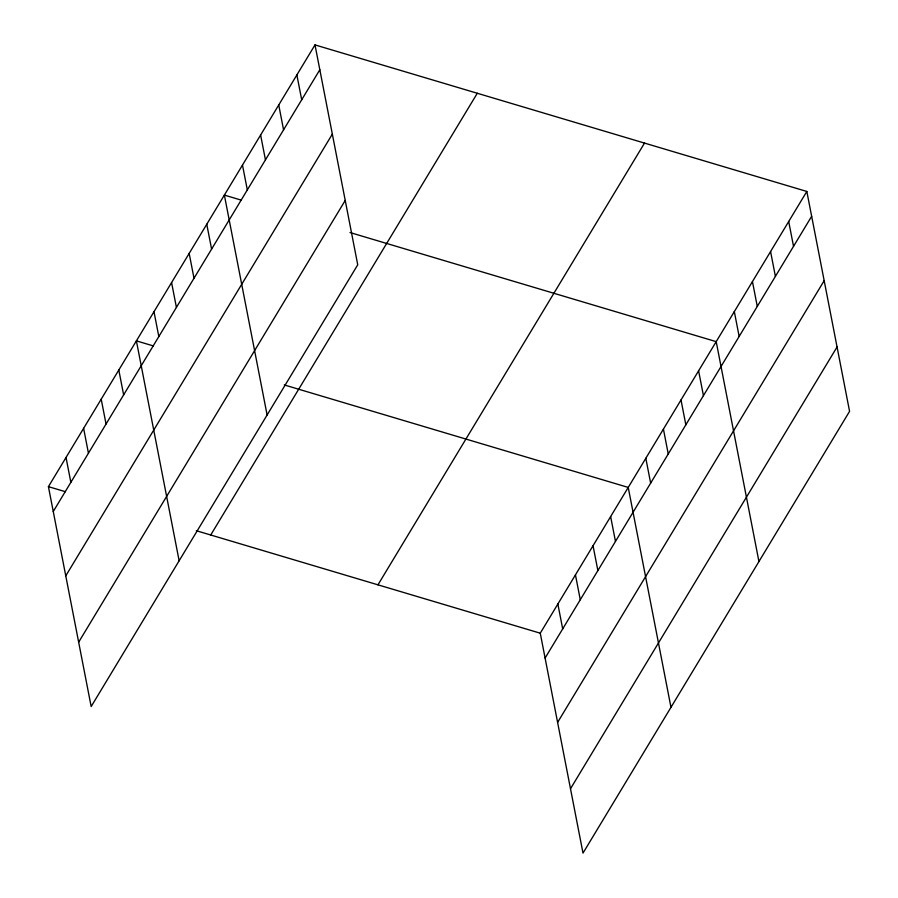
<?xml version="1.0" encoding="UTF-8"?>
<svg xmlns="http://www.w3.org/2000/svg" width="898" height="898" viewBox="0 0 898 898"><rect width="100%" height="100%" fill="white"/><g stroke="black" fill="none" stroke-linecap="round" stroke-linejoin="round"><path stroke-width="1.35" d="M314.996 44.9L357.741 264.809L91.169 706.546L48.425 486.649L314.996 44.9L806.831 191.454L849.575 411.351L583.004 853.1L540.259 633.191L806.831 191.454M53.263 511.501L319.823 69.752M65.767 575.865L332.339 134.116M78.665 642.182L345.225 200.434M210.727 535.006L477.298 93.257M377.957 584.834L644.517 143.085M545.097 658.043L811.657 216.306M557.602 722.419L824.173 280.67M570.499 788.736L837.059 346.987M241.371 200.164L224.365 195.091L267.11 414.999M350.018 232.537L716.2 341.644L758.945 561.553M153.412 345.943L136.395 340.87L179.14 560.779M284.296 384.939L628.23 487.423L670.974 707.321M48.425 486.649L65.442 491.711M196.336 530.718L540.259 633.191M788.702 221.492L793.529 246.344M770.574 251.53L775.401 276.382M752.445 281.568L757.283 306.42M734.317 311.606L739.155 336.458M698.599 370.795L703.437 395.648M681.01 399.958L685.836 424.81M663.42 429.109L668.247 453.961M645.819 458.261L650.657 483.113M610.64 516.575L615.467 541.427M593.039 545.726L597.877 570.578M575.45 574.888L580.276 599.741M557.86 604.04L562.687 628.892M296.868 74.938L301.694 99.79M278.739 104.976L283.566 129.828M260.611 135.014L265.449 159.866M242.482 165.052L247.32 189.905M206.764 224.253L211.602 249.105M189.175 253.404L194.002 278.257M171.585 282.556L176.412 307.408M153.985 311.718L158.823 336.57M118.805 370.021L123.632 394.873M101.205 399.183L106.043 424.036M83.615 428.335L88.442 453.187M66.025 457.486L70.852 482.338"/></g></svg>
